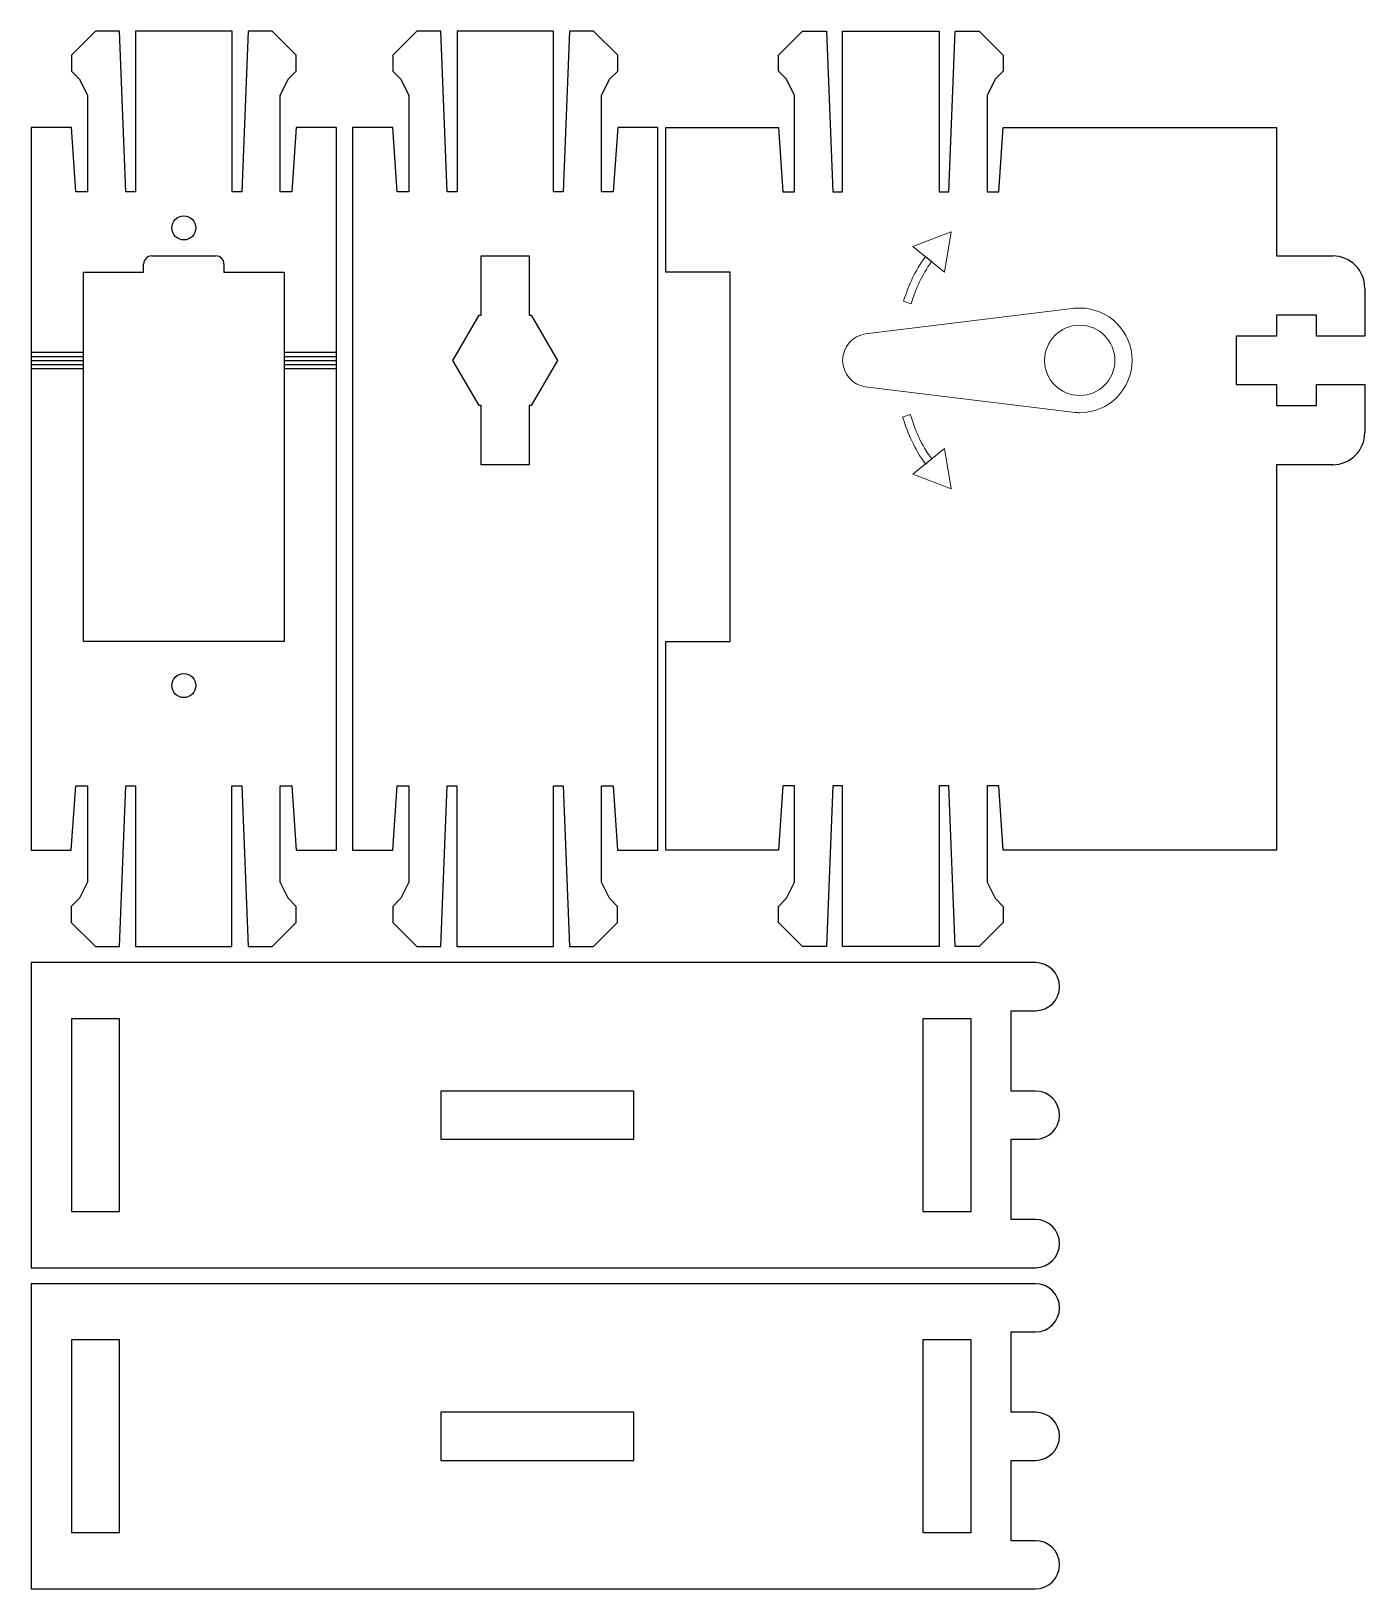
# Model space of a CAD drawing. Header units: millimetres. Extents: x 0 to 83, y 0 to 97.
import ezdxf

# ---------------------------------------------------------------- set-up
doc = ezdxf.new("R2010")
doc.units = ezdxf.units.MM
doc.header["$MEASUREMENT"] = 0
doc.layers.add('cut', color=1, linetype='Continuous', true_color=0xff0000)
doc.layers.add('etch', color=5, linetype='Continuous', true_color=0x0000ff)

msp = doc.modelspace()

# ---------------------------------------------------------------- linework, layer by layer
at = {"layer": 'cut'}
for p, q in [((46.502, 95.5), (48.002, 97)), ((48.002, 97), (49.502, 97)), ((49.502, 97), (49.887, 87)), ((50.502, 87), (50.502, 97)), ((50.502, 97), (56.502, 97)), ((56.502, 97), (56.502, 87)), ((57.118, 87), (57.502, 97)), ((57.502, 97), (59.002, 97)), ((59.002, 97), (60.502, 95.5)), ((46.502, 94.5), (46.502, 95.5)), ((60.502, 95.5), (60.502, 94.5)), ((47.002, 94), (46.502, 94.5)), ((60.502, 94.5), (60.002, 94)), ((47.502, 93), (47.002, 94)), ((60.002, 94), (59.502, 93)), ((47.502, 87), (47.502, 93)), ((59.502, 93), (59.502, 87)), ((39.5, 82), (39.5, 91)), ((39.5, 91), (41.5, 91)), ((41.5, 91), (44, 91)), ((44, 91), (44.5, 91)), ((44.5, 91), (46.502, 91)), ((46.502, 91), (46.788, 87)), ((60.217, 87), (60.502, 91)), ((60.502, 91), (62.5, 91)), ((62.5, 91), (63, 91)), ((63, 91), (72.5, 91)), ((72.5, 91), (77.5, 91)), ((77.5, 91), (77.5, 83)), ((46.788, 87), (47.502, 87)), ((49.887, 87), (50.502, 87)), ((56.502, 87), (57.118, 87)), ((59.502, 87), (60.217, 87)), ((7, 82), (7, 82.5)), ((7.5, 83), (11.5, 83)), ((12, 82.5), (12, 82)), ((77.5, 83), (81, 83)), ((3.25, 59), (3.25, 82)), ((3.25, 82), (7, 82)), ((12, 82), (15.75, 82)), ((15.75, 82), (15.75, 59)), ((43.5, 82), (39.5, 82)), ((83, 81), (83, 78)), ((80, 79.315), (77.5, 79.315)), ((77.5, 79.315), (77.5, 78)), ((80, 78), (80, 79.315)), ((77.5, 78), (75, 78)), ((75, 78), (75, 75)), ((83, 78), (80, 78)), ((75, 75), (77.5, 75)), ((77.5, 75), (77.5, 73.685)), ((80, 73.685), (80, 75)), ((80, 75), (83, 75)), ((83, 75), (83, 72)), ((77.5, 73.685), (80, 73.685)), ((81, 70), (77.5, 70)), ((77.5, 70), (77.5, 65)), ((77.5, 65), (77.5, 46)), ((15.75, 59), (3.25, 59)), ((46.788, 50), (46.502, 46)), ((47.502, 50), (46.788, 50)), ((47.502, 44), (47.502, 50)), ((49.887, 50), (49.502, 40)), ((50.502, 50), (49.887, 50)), ((50.502, 40), (50.502, 50)), ((57.118, 50), (56.502, 50)), ((56.502, 50), (56.502, 40)), ((57.502, 40), (57.118, 50)), ((60.217, 50), (59.502, 50)), ((59.502, 50), (59.502, 44)), ((60.502, 46), (60.217, 50)), ((44, 46), (41.5, 46)), ((44.5, 46), (44, 46)), ((46.502, 46), (44.5, 46)), ((62.5, 46), (60.502, 46)), ((63, 46), (62.5, 46)), ((72.5, 46), (63, 46)), ((77.5, 46), (72.5, 46)), ((47.002, 43), (47.502, 44)), ((59.502, 44), (60.002, 43)), ((46.502, 42.5), (47.002, 43)), ((60.002, 43), (60.502, 42.5)), ((46.502, 41.5), (46.502, 42.5)), ((60.502, 42.5), (60.502, 41.5)), ((48.002, 40), (46.502, 41.5)), ((60.502, 41.5), (59.002, 40)), ((49.502, 40), (48.002, 40)), ((56.502, 40), (50.502, 40)), ((59.002, 40), (57.502, 40)), ((61, 39), (0, 39)), ((0, 39), (0, 20)), ((62.5, 39), (61, 39)), ((61, 31), (61, 36)), ((61, 36), (62.5, 36)), ((62.5, 31), (61, 31)), ((61, 23), (61, 28)), ((61, 28), (62.5, 28)), ((62.5, 23), (61, 23)), ((0, 20), (61, 20)), ((61, 20), (62.5, 20)), ((61, 19), (0, 19)), ((0, 19), (0, 0)), ((62.5, 19), (61, 19)), ((61, 11), (61, 16)), ((61, 16), (62.5, 16)), ((62.5, 11), (61, 11)), ((61, 3), (61, 8)), ((61, 8), (62.5, 8)), ((62.5, 3), (61, 3)), ((0, 0), (61, 0)), ((61, 0), (62.5, 0))]:
    msp.add_line(p, q, dxfattribs=at)
for points in [[(19, 47), (19, 52), (19, 89), (19, 91), (18.5, 91), (16.502, 91), (16.217, 87), (15.502, 87), (15.502, 93), (16.002, 94), (16.502, 94.5), (16.502, 95.5), (15.002, 97), (13.502, 97), (13.118, 87), (12.502, 87), (12.502, 97), (6.502, 97), (6.502, 87), (5.887, 87), (5.502, 97), (4.002, 97), (2.502, 95.5), (2.502, 94.5), (3.002, 94), (3.502, 93), (3.502, 87), (2.788, 87), (2.502, 91), (0.5, 91), (0, 91), (0, 89), (0, 52), (0, 47), (0, 46), (0.5, 46), (2.498, 46), (2.783, 50), (3.498, 50), (3.498, 44), (2.998, 43), (2.498, 42.5), (2.498, 41.5), (3.998, 40), (5.498, 40), (5.882, 50), (6.498, 50), (6.498, 40), (12.498, 40), (12.498, 50), (13.113, 50), (13.498, 40), (14.998, 40), (16.498, 41.5), (16.498, 42.5), (15.998, 43), (15.498, 44), (15.498, 50), (16.212, 50), (16.498, 46), (18.5, 46), (19, 46)], [(39, 91), (38.5, 91), (36.502, 91), (36.217, 87), (35.502, 87), (35.502, 93), (36.002, 94), (36.502, 94.5), (36.502, 95.5), (35.002, 97), (33.502, 97), (33.118, 87), (32.502, 87), (32.502, 97), (26.502, 97), (26.502, 87), (25.887, 87), (25.502, 97), (24.002, 97), (22.502, 95.5), (22.502, 94.5), (23.002, 94), (23.502, 93), (23.502, 87), (22.788, 87), (22.502, 91), (20.5, 91), (20, 91), (20, 89), (20, 52), (20, 47), (20, 46), (20.5, 46), (22.498, 46), (22.783, 50), (23.498, 50), (23.498, 44), (22.998, 43), (22.498, 42.5), (22.498, 41.5), (23.998, 40), (25.498, 40), (25.882, 50), (26.498, 50), (26.498, 40), (32.498, 40), (32.498, 50), (33.113, 50), (33.498, 40), (34.998, 40), (36.498, 41.5), (36.498, 42.5), (35.998, 43), (35.498, 44), (35.498, 50), (36.212, 50), (36.498, 46), (38.5, 46), (39, 46), (39, 47), (39, 52), (39, 89)], [(31, 83), (31, 79.315), (31.125, 79.315), (32.75, 76.5), (31.125, 73.685), (31, 73.685), (31, 70), (28, 70), (28, 73.685), (27.875, 73.685), (26.25, 76.5), (27.875, 79.315), (28, 79.315), (28, 83)], [(2.5, 23.5), (5.5, 23.5), (5.5, 35.5), (2.5, 35.5)], [(55.5, 23.5), (58.5, 23.5), (58.5, 35.5), (55.5, 35.5)], [(25.5, 28), (37.5, 28), (37.5, 31), (25.5, 31)], [(2.5, 3.5), (5.5, 3.5), (5.5, 15.5), (2.5, 15.5)], [(55.5, 3.5), (58.5, 3.5), (58.5, 15.5), (55.5, 15.5)], [(37.5, 8), (37.5, 11), (25.5, 11), (25.5, 8)]]:
    msp.add_lwpolyline(points, close=True, dxfattribs=at)
msp.add_lwpolyline([(41.5, 46), (39.5, 46), (39.5, 59), (43.5, 59), (43.5, 82)], dxfattribs=at)
for centre in [(9.5, 84.75), (9.5, 56.25)]:
    msp.add_circle(centre, 0.75, dxfattribs=at)
for centre, radius, start, end in [((7.5, 82.5), 0.5, 90, 180), ((11.5, 82.5), 0.5, 0, 90), ((81, 81), 2, 0, 90), ((81, 72), 2, 270, 0), ((62.5, 37.5), 1.5, 270, 90), ((62.5, 29.5), 1.5, 270, 90), ((62.5, 21.5), 1.5, 270, 90), ((62.5, 17.5), 1.5, 270, 90), ((62.5, 9.5), 1.5, 270, 90), ((62.5, 1.5), 1.5, 270, 90)]:
    msp.add_arc(centre, radius, start, end, dxfattribs=at)
at = {"layer": 'etch', "lineweight": 0}
for p, q in [((56.04, 82.646), (55.653, 82.962)), ((64.796, 79.726), (51.928, 78.147)), ((54.288, 80.187), (54.762, 80.028)), ((64.804, 79.728), (64.796, 79.726)), ((51.928, 78.147), (51.921, 78.146)), ((51.898, 74.852), (64.967, 73.253)), ((54.712, 73.123), (54.236, 72.97)), ((64.967, 73.253), (64.976, 73.252)), ((55.658, 70.043), (56.047, 70.359))]:
    msp.add_line(p, q, dxfattribs=at)
at = {"layer": 'etch'}
for p, q in [((0, 77), (3.25, 77)), ((0, 76.75), (3.25, 76.75)), ((15.75, 77), (19, 77)), ((15.75, 76.75), (19, 76.75)), ((0, 76.5), (3.25, 76.5)), ((0, 76.25), (3.25, 76.25)), ((0, 76), (3.25, 76)), ((15.75, 76.5), (19, 76.5)), ((15.75, 76.25), (19, 76.25)), ((15.75, 76), (19, 76))]:
    msp.add_line(p, q, dxfattribs=at)
at = {"layer": 'etch', "lineweight": 0}
for points in [[(54.873, 83.598), (56.844, 81.991), (57.25, 84.501)], [(54.874, 69.404), (56.846, 71.01), (57.25, 68.499)]]:
    msp.add_lwpolyline(points, close=True, dxfattribs=at)
for points in [[(55.653, 82.962), (54.976, 82.022), (54.655, 81.281), (54.288, 80.187)], [(54.762, 80.028), (55.113, 81.074), (55.393, 81.747), (56.04, 82.646)], [(65.258, 79.759), (65.104, 79.759), (64.952, 79.749), (64.804, 79.728)], [(68.517, 76.5), (68.517, 78.3), (67.058, 79.759), (65.258, 79.759)], [(63.069, 76.5), (63.069, 77.708), (64.049, 78.688), (65.258, 78.688)], [(65.258, 78.688), (66.466, 78.688), (67.446, 77.708), (67.446, 76.5)], [(51.921, 78.146), (51.118, 78.027), (50.502, 77.336), (50.502, 76.5)], [(50.502, 76.5), (50.502, 75.672), (51.106, 74.98), (51.898, 74.852)], [(65.258, 74.311), (64.049, 74.311), (63.069, 75.291), (63.069, 76.5)], [(67.446, 76.5), (67.446, 75.291), (66.466, 74.311), (65.258, 74.311)], [(65.258, 73.24), (67.058, 73.24), (68.517, 74.7), (68.517, 76.5)], [(54.236, 72.97), (54.605, 71.818), (54.949, 71.029), (55.658, 70.043)], [(56.047, 70.359), (55.368, 71.303), (55.065, 72.021), (54.712, 73.123)], [(64.976, 73.252), (65.069, 73.244), (65.163, 73.24), (65.258, 73.24)]]:
    msp.add_open_spline(points, degree=3, dxfattribs=at)

doc.saveas('drawing.dxf')
